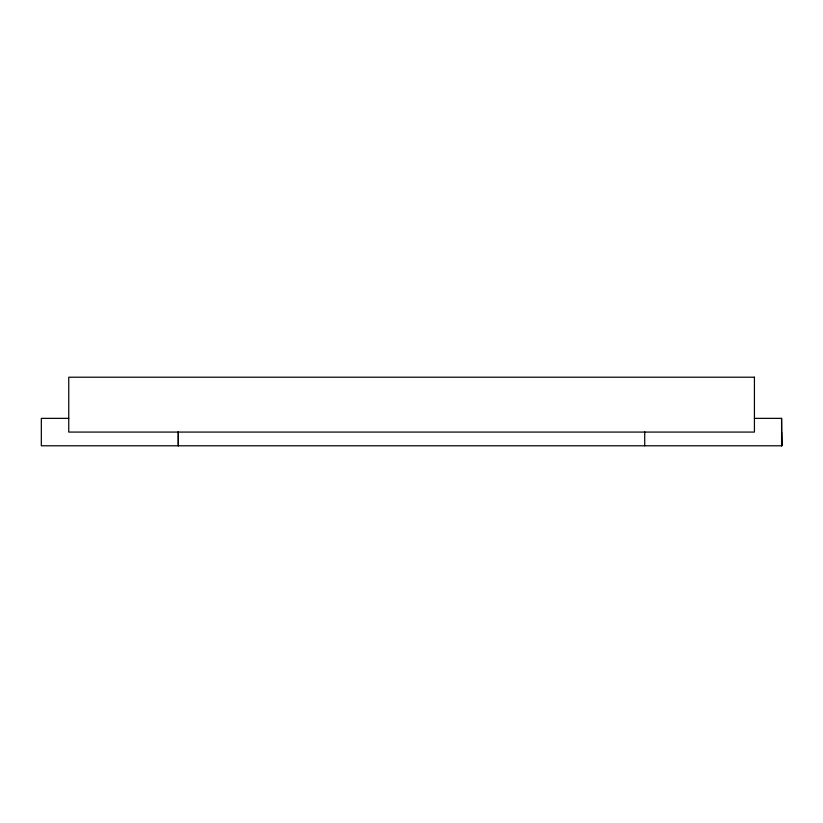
<?xml version="1.0" encoding="UTF-8"?>
<svg xmlns="http://www.w3.org/2000/svg" width="823" height="823" viewBox="0 0 823 823"><rect width="100%" height="100%" fill="white"/><g stroke="black" fill="none" stroke-linecap="round" stroke-linejoin="round"><path stroke-width="1.23" d="M68.751 418.362L41.325 418.362L41.325 445.788L781.85 445.788L781.583 432.075M754.424 418.362L781.583 418.362L781.85 445.788M781.583 418.362L781.583 445.788M644.718 431.777L644.718 445.788M178.365 432.075L178.365 445.788M178.19 431.777L178.19 445.788M754.424 377.212L68.751 377.212L68.751 432.075L754.424 432.075L754.424 377.212"/></g></svg>
